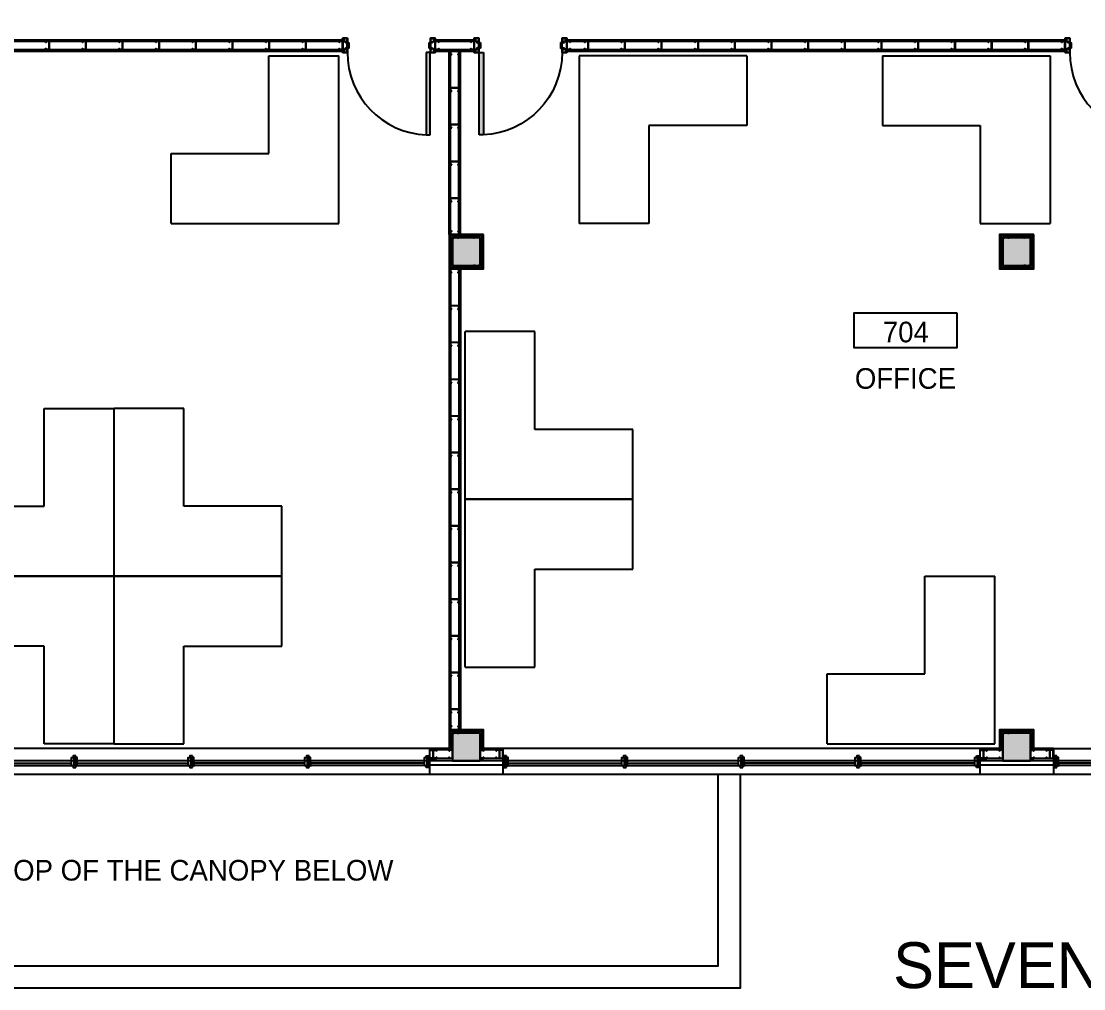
# Model space of a CAD drawing. Header units: millimetres. Extents: x 5414 to 278894, y 4264 to 146383.
# Drawn here: x 77562 to 89145, y 4264 to 14815 of the extents above; entities that cross this region are included whole.
import ezdxf
from ezdxf.enums import TextEntityAlignment as Align

# ---------------------------------------------------------------- set-up
doc = ezdxf.new("R2010")
doc.units = ezdxf.units.MM
doc.linetypes.add('Commercial Base Plan$0$ACAD_ISO02W100', pattern=[15, 12, -3])
for name, color, linetype in [('Commercial Base Plan$0$A-DR-INT', 6, 'Continuous'), ('Commercial Base Plan$0$A-GL-RMS-IDN', 6, 'Continuous'), ('Commercial Base Plan$0$A-PL-LAY-S', 6, 'Continuous'), ('Commercial Base Plan$0$I-FU-DSK', 6, 'Continuous')]:
    doc.layers.add(name, color=color, linetype=linetype)
doc.styles.add('Commercial Base Plan$0$STYLUS BT', font='stylu.ttf')

# ---------------------------------------------------------------- blocks, each defined once
blk = doc.blocks.new('Commercial Base Plan$0$wbFurringChanel 70x22')
blk.add_lwpolyline([(5, 3), (0, 3, 0.414214), (0, 2), (0, 0, 0.414214), (0, 0), (16, 0, 0.394412), (16, 0), (17, 22, -0.394412), (18, 22), (18, 22, -0.198912), (19, 22), (19, 21, 0.198912), (19, 21), (51, 21), (51, 21, 0.198912), (51, 21), (51, 22, -0.198912), (52, 22), (52, 22, -0.394412), (53, 22), (54, 0, 0.394412), (54, 0), (70, 0, 0.414214), (70, 0), (70, 2, 0.414214), (70, 2), (65, 2)], format="xyb")
blk = doc.blocks.new('Commercial Base Plan$0$wbC_Stud 92x38')
blk.add_lwpolyline([(-13, 38), (-3, 38, -0.414214), (0, 35), (0, 3, -0.414214), (-3, 0), (-89, 0, -0.414214), (-92, 3), (-92, 35, -0.414214), (-89, 38), (-79, 38), (-79, 37), (-89, 37, 0.414214), (-91, 35), (-91, 3, 0.414214), (-89, 1), (-3, 1, 0.414214), (-1, 3), (-1, 35, 0.414214), (-3, 37), (-13, 37)], format="xyb", close=True)
blk = doc.blocks.new('Commercial Base Plan$0$wbDoorPlan 900x124(1010ro)')
for p, q in [((55, 976), (55, 77)), ((100, 976), (55, 976)), ((100, 77), (100, 976)), ((1, -35), (1, 35)), ((55, 77), (100, 77)), ((1009, -35), (1009, 35))]:
    blk.add_line(p, q)
for points in [[(9, 65), (2, 65, -0.414214), (1, 66), (1, 77, -0.414214), (2, 78), (50, 78, -0.414214), (51, 77), (51, 29, 0.414214), (52, 28), (66, 28, -0.414214), (67, 27), (67, -27, -0.414214), (66, -28), (52, -28, 0.414214), (51, -29), (51, -77, -0.414214), (50, -78), (2, -78, -0.414214), (1, -77), (1, -66, -0.414214), (2, -65), (9, -65), (9, -64), (2, -64, 0.414214), (0, -66), (0, -77, 0.414214), (2, -79), (50, -79, 0.414214), (52, -77), (52, -29), (66, -29, 0.414214), (68, -27), (68, 27, 0.414214), (66, 29), (52, 29), (52, 77, 0.414214), (50, 79), (2, 79, 0.414214), (0, 77), (0, 66, 0.414214), (2, 64), (9, 64)], [(1001, 65), (1008, 65, 0.414214), (1009, 66), (1009, 77, 0.414214), (1008, 78), (960, 78, 0.414214), (959, 77), (959, 29, -0.414214), (958, 28), (944, 28, 0.414214), (943, 27), (943, -27, 0.414214), (944, -28), (958, -28, -0.414214), (959, -29), (959, -77, 0.414214), (960, -78), (1008, -78, 0.414214), (1009, -77), (1009, -66, 0.414214), (1008, -65), (1001, -65), (1001, -64), (1008, -64, -0.414214), (1010, -66), (1010, -77, -0.414214), (1008, -79), (960, -79, -0.414214), (958, -77), (958, -29), (944, -29, -0.414214), (942, -27), (942, 27, -0.414214), (944, 29), (958, 29), (958, 77, -0.414214), (960, 79), (1008, 79, -0.414214), (1010, 77), (1010, 66, -0.414214), (1008, 64), (1001, 64)]]:
    blk.add_lwpolyline(points, format="xyb", close=True)
for points in [[(0, -34), (0, 34), (20, 45), (15, 51), (15, 77), (50, 77), (50, -77), (15, -77), (15, -52), (20, -45)], [(1010, -34), (1010, 34), (990, 45), (995, 51), (995, 77), (960, 77), (960, -77), (995, -77), (995, -52), (990, -45)]]:
    blk.add_lwpolyline(points, close=True)
for centre in [(35, 36), (975, 36), (35, -36), (975, -36)]:
    blk.add_circle(centre, 8)
blk.add_arc((59, 78), 899, 359.9419, 87.4119)
blk.add_solid([(55, 976), (100, 976), (55, 77), (100, 77)])
blk = doc.blocks.new('Commercial Base Plan$0$wbAluminJamb 127x44.5')
for p, q in [((-109.5, 39.25), (-127, 39.25)), ((-22.5, 56.5), (-17.5, 51.5)), ((0, 39.25), (-17.5, 39.25))]:
    blk.add_line(p, q)
at = {"color": 5}
for p, q in [((-47.5, 56.5), (-47.5, 66.5)), ((-22.5, 56.5), (-22.5, 66.5))]:
    blk.add_line(p, q, dxfattribs=at)
for points in [[(-127, 39.25), (-127, 12), (0, 12), (0, 39.25)], [(-22.5, 56.5), (-109.5, 56.5), (-109.5, 31.5), (-17.5, 31.5), (-17.5, 51.5)]]:
    blk.add_lwpolyline(points)
blk = doc.blocks.new('Commercial Base Plan$0$wbAluminMulion 127x44.5')
for p, q in [((-109.5, 13.625), (-127, 13.625)), ((-22.5, 30.875), (-17.5, 25.875)), ((0, 13.625), (-17.5, 13.625)), ((-22.5, -30.875), (-17.5, -25.875))]:
    blk.add_line(p, q)
at = {"color": 5}
for p, q in [((-47.5, 30.875), (-47.5, 40.875)), ((-22.5, 30.875), (-22.5, 40.875)), ((-47.5, -30.875), (-47.5, -40.875)), ((-22.5, -30.875), (-22.5, -40.875))]:
    blk.add_line(p, q, dxfattribs=at)
for points in [[(-127, 13.625), (-127, -13.625), (-109.5, -13.625)], [(-22.5, 30.875), (-109.5, 30.875), (-109.5, 5.875), (-17.5, 5.875), (-17.5, 25.875)], [(-17.5, -13.625), (0, -13.625), (0, 13.625)], [(-22.5, -30.875), (-109.5, -30.875), (-109.5, -5.875), (-17.5, -5.875), (-17.5, -25.875)]]:
    blk.add_lwpolyline(points)
blk = doc.blocks.new('Commercial Base Plan$0$wbW01Plan_5176x127(ro5200)')
for p, q in [((-5143.5, -22.5), (-3902.625, -22.5)), ((-5143.5, -47.5), (-3902.625, -47.5)), ((-3840.875, -22.5), (-2630.875, -22.5)), ((-3840.875, -47.5), (-2630.875, -47.5)), ((-1359.125, -22.5), (-2569.125, -22.5)), ((-1359.125, -47.5), (-2569.125, -47.5)), ((-56.5, -22.5), (-1297.375, -22.5)), ((-56.5, -47.5), (-1297.375, -47.5))]:
    blk.add_line(p, q)
at = {"rotation": 90}
for name, p in [('Commercial Base Plan$0$wbAluminMulion 127x44.5', (-3871.75, 0)), ('Commercial Base Plan$0$wbAluminMulion 127x44.5', (-2600, 0)), ('Commercial Base Plan$0$wbAluminMulion 127x44.5', (-1328.25, 0)), ('Commercial Base Plan$0$wbAluminJamb 127x44.5', (0, 0))]:
    blk.add_blockref(name, p, dxfattribs=at)
at = {"xscale": -1, "rotation": 270}
blk.add_blockref('Commercial Base Plan$0$wbAluminJamb 127x44.5', (-5200, 0), dxfattribs=at)
blk = doc.blocks.new('Commercial Base Plan$0$wbW02Plan_3176x127(ro3200)')
for p, q in [((-3143.5, -22.5), (-2145.375, -22.5)), ((-3143.5, -47.5), (-2145.375, -47.5)), ((-2083.625, -22.5), (-1116.375, -22.5)), ((-2083.625, -47.5), (-1116.375, -47.5)), ((-1054.625, -22.5), (-56.5, -22.5)), ((-1054.625, -47.5), (-56.5, -47.5))]:
    blk.add_line(p, q)
at = {"rotation": 90}
for name, p in [('Commercial Base Plan$0$wbAluminMulion 127x44.5', (-2114.5, 0)), ('Commercial Base Plan$0$wbAluminMulion 127x44.5', (-1085.5, 0)), ('Commercial Base Plan$0$wbAluminJamb 127x44.5', (0, 0))]:
    blk.add_blockref(name, p, dxfattribs=at)
at = {"xscale": -1, "rotation": 270}
blk.add_blockref('Commercial Base Plan$0$wbAluminJamb 127x44.5', (-3200, 0), dxfattribs=at)
blk = doc.blocks.new('Commercial Base Plan$0$att.RoomName&Number')
blk.add_lwpolyline([(-7.5, 0), (7.5, 0), (7.5, 5), (-7.5, 5)], close=True)
at = {"style": 'Commercial Base Plan$0$STYLUS BT'}
for tag, p in [('ROOM_NAME', (0, 9.5)), ('ROOM', (0, 2.5))]:
    blk.add_attdef(tag, text='', height=3, dxfattribs=at).set_placement(p, align=Align.MIDDLE)
blk = doc.blocks.new('Commercial Base Plan$0$desk')
for p, q in [((0, 1829), (0, 0)), ((0, 1829), (762, 1829)), ((762, 1829), (762, 762)), ((762, 762), (1829, 762)), ((1829, 762), (1829, 0)), ((0, 0), (1829, 0))]:
    blk.add_line(p, q)

msp = doc.modelspace()

# ---------------------------------------------------------------- hatches: boundary and pattern name
at = {"layer": 'Commercial Base Plan$0$A-PL-LAY-S'}
for points in [[(82564, 12451.2), (82264, 12451.2), (82264, 12151.2), (82564, 12151.2)], [(88564, 12451.2), (88264, 12451.2), (88264, 12151.2), (88564, 12151.2)], [(82564, 7051.2), (82264, 7051.2), (82264, 6751.2), (82564, 6751.2)], [(88564, 7051.2), (88264, 7051.2), (88264, 6751.2), (88564, 6751.2)]]:
    msp.add_hatch(color=256, dxfattribs=at).paths.add_polyline_path(points)

# ---------------------------------------------------------------- linework, layer by layer
for p, q in [((81066, 14489.2), (81066, 14613.2)), ((82076, 14489.2), (82076, 14613.2)), ((82500, 14489.2), (82500, 14613.2)), ((83510, 14489.2), (83510, 14613.2)), ((88942, 14489.2), (88942, 14613.2)), ((82226, 12489.2), (82226, 14489.2)), ((82350, 14489.2), (82226, 14489.2)), ((82242, 12489.2), (82242, 14489.2)), ((82334, 12489.2), (82334, 14489.2)), ((82350, 12489.2), (82350, 14489.2)), ((82226, 12113.2), (82226, 7089.2)), ((82242, 12113.2), (82242, 7089.2)), ((82334, 12113.2), (82334, 7089.2)), ((82350, 12113.2), (82350, 7089.2)), ((82014, 6884.2), (76814, 6884.2)), ((82014, 6884.2), (82014, 6601.2)), ((88014, 6884.2), (82814, 6884.2)), ((82814, 6884.2), (82814, 6601.2)), ((88014, 6884.2), (88014, 6601.2)), ((88814, 6884.2), (92014, 6884.2)), ((88814, 6884.2), (88814, 6601.2)), ((82014, 6601.2), (76814, 6601.2)), ((88014, 6601.2), (82814, 6601.2)), ((92014, 6601.2), (88814, 6601.2))]:
    msp.add_line(p, q, dxfattribs=at)
at = {"layer": 'Commercial Base Plan$0$A-PL-LAY-S', "linetype": 'Commercial Base Plan$0$ACAD_ISO02W100'}
msp.add_lwpolyline([(97764, 26451.2), (97764, 12151.2), (92564, 12151.2), (92564, 6751.2), (66264, 6751.2), (66264, 12151.2), (61064, 12151.2), (61064, 26451.2), (66264, 26451.2), (66264, 31851.2), (92564, 31851.2), (92564, 26451.2), (97764, 26451.2)], dxfattribs=at)
at = {"layer": 'Commercial Base Plan$0$A-PL-LAY-S'}
for points in [[(69886, 14613.2), (81066, 14613.2)], [(69886, 14597.2), (81066, 14597.2)], [(82076, 14613.2), (82500, 14613.2)], [(82076, 14597.2), (82500, 14597.2)], [(83510, 14613.2), (88942, 14613.2)], [(83510, 14597.2), (88942, 14597.2)], [(69886, 14505.2), (81066, 14505.2)], [(69886, 14489.2), (81066, 14489.2)], [(82076, 14505.2), (82500, 14505.2)], [(82076, 14489.2), (82226, 14489.2)], [(82350, 14489.2), (82500, 14489.2)], [(83510, 14505.2), (88942, 14505.2)], [(83510, 14489.2), (88942, 14489.2)], [(82814, 6884.2), (82602, 6884.2), (82602, 7089.2), (82226, 7089.2), (82226, 6884.2), (82014, 6884.2)], [(82586, 6868.2), (82586, 7073.2), (82242, 7073.2), (82242, 6868.2)], [(88814, 6884.2), (88602, 6884.2), (88602, 7089.2), (88226, 7089.2), (88226, 6884.2), (88014, 6884.2)], [(88586, 6868.2), (88586, 7073.2), (88242, 7073.2), (88242, 6868.2)], [(85398, 6601.2), (85398, 4271.2), (73430, 4271.2), (73430, 6601.2)], [(85158, 6601.2), (85158, 4511.2), (73670, 4511.2), (73670, 6601.2)]]:
    msp.add_lwpolyline(points, dxfattribs=at)
at = {"layer": 'Commercial Base Plan$0$A-PL-LAY-S', "linetype": 'Continuous'}
for points in [[(82602, 12489.2), (82226, 12489.2), (82226, 12113.2), (82602, 12113.2)], [(88602, 12489.2), (88226, 12489.2), (88226, 12113.2), (88602, 12113.2)]]:
    msp.add_lwpolyline(points, close=True, dxfattribs=at)
at = {"layer": 'Commercial Base Plan$0$A-PL-LAY-S'}
for points in [[(82586, 12473.2), (82242, 12473.2), (82242, 12129.2), (82586, 12129.2)], [(82564, 12451.2), (82264, 12451.2), (82264, 12151.2), (82564, 12151.2)], [(88586, 12473.2), (88242, 12473.2), (88242, 12129.2), (88586, 12129.2)], [(88564, 12451.2), (88264, 12451.2), (88264, 12151.2), (88564, 12151.2)], [(82564, 7051.2), (82264, 7051.2), (82264, 6751.2), (82564, 6751.2)], [(88564, 7051.2), (88264, 7051.2), (88264, 6751.2), (88564, 6751.2)]]:
    msp.add_lwpolyline(points, close=True, dxfattribs=at)
at = {"layer": 'Commercial Base Plan$0$A-PL-LAY-S', "linetype": 'Continuous'}
for points in [[(82264, 6868.2), (82014, 6868.2)], [(82814, 6868.2), (82564, 6868.2)], [(88264, 6868.2), (88014, 6868.2)], [(88814, 6868.2), (88564, 6868.2)], [(82264, 6776.2), (82014, 6776.2)], [(82814, 6776.2), (82564, 6776.2)], [(88264, 6776.2), (88014, 6776.2)], [(88814, 6776.2), (88564, 6776.2)], [(82814, 6701.2), (82014, 6701.2)], [(88814, 6701.2), (88014, 6701.2)], [(82814, 6601.2), (82014, 6601.2)], [(88814, 6601.2), (88014, 6601.2)]]:
    msp.add_lwpolyline(points, dxfattribs=at)

# ---------------------------------------------------------------- block references
at = {"layer": 'Commercial Base Plan$0$A-DR-INT', "rotation": 180}
for p in [(82076, 14551.2), (89952, 14551.2)]:
    msp.add_blockref('Commercial Base Plan$0$wbDoorPlan 900x124(1010ro)', p, dxfattribs=at)
at = {"layer": 'Commercial Base Plan$0$A-DR-INT', "xscale": -1, "rotation": 180}
msp.add_blockref('Commercial Base Plan$0$wbDoorPlan 900x124(1010ro)', (82500, 14551.2), dxfattribs=at)
at = {"layer": 'Commercial Base Plan$0$A-GL-RMS-IDN'}
ref = msp.add_blockref('Commercial Base Plan$0$att.RoomName&Number', (87201.6, 11631.8), dxfattribs=dict(at, xscale=75, yscale=75, zscale=75, rotation=180))
ref.add_attrib('ROOM', '704', dxfattribs={"layer": '0', "height": 225, "style": 'Commercial Base Plan$0$STYLUS BT'}).set_placement((87206.3, 11425.7), align=Align.MIDDLE)
ref.add_attrib('ROOM_NAME', 'OFFICE', dxfattribs={"layer": '0', "height": 225, "style": 'Commercial Base Plan$0$STYLUS BT'}).set_placement((87201.6, 10919.3), align=Align.MIDDLE)
at = {"layer": 'Commercial Base Plan$0$A-PL-LAY-S'}
for name, p, rotation in [('Commercial Base Plan$0$wbC_Stud 92x38', (77866, 14597.2), 90.00000000000001), ('Commercial Base Plan$0$wbC_Stud 92x38', (78266, 14597.2), 90.00000000000001), ('Commercial Base Plan$0$wbC_Stud 92x38', (78666, 14597.2), 90.00000000000001), ('Commercial Base Plan$0$wbC_Stud 92x38', (79066, 14597.2), 90.00000000000001), ('Commercial Base Plan$0$wbC_Stud 92x38', (79466, 14597.2), 90.00000000000001), ('Commercial Base Plan$0$wbC_Stud 92x38', (79866, 14597.2), 90.00000000000001), ('Commercial Base Plan$0$wbC_Stud 92x38', (80266, 14597.2), 90.00000000000001), ('Commercial Base Plan$0$wbC_Stud 92x38', (80666, 14597.2), 90.00000000000001), ('Commercial Base Plan$0$wbC_Stud 92x38', (81066, 14597.2), 90.00000000000001), ('Commercial Base Plan$0$wbC_Stud 92x38', (82500, 14597.2), 90.00000000000001), ('Commercial Base Plan$0$wbC_Stud 92x38', (83742, 14597.2), 90.00000000000001), ('Commercial Base Plan$0$wbC_Stud 92x38', (84142, 14597.2), 90.00000000000001), ('Commercial Base Plan$0$wbC_Stud 92x38', (84542, 14597.2), 90.00000000000001), ('Commercial Base Plan$0$wbC_Stud 92x38', (84942, 14597.2), 90.00000000000001), ('Commercial Base Plan$0$wbC_Stud 92x38', (85342, 14597.2), 90.00000000000001), ('Commercial Base Plan$0$wbC_Stud 92x38', (85742, 14597.2), 90.00000000000001), ('Commercial Base Plan$0$wbC_Stud 92x38', (86142, 14597.2), 90.00000000000001), ('Commercial Base Plan$0$wbC_Stud 92x38', (86542, 14597.2), 90.00000000000001), ('Commercial Base Plan$0$wbC_Stud 92x38', (86942, 14597.2), 90.00000000000001), ('Commercial Base Plan$0$wbC_Stud 92x38', (87342, 14597.2), 90.00000000000001), ('Commercial Base Plan$0$wbC_Stud 92x38', (87742, 14597.2), 90.00000000000001), ('Commercial Base Plan$0$wbC_Stud 92x38', (88142, 14597.2), 90.00000000000001), ('Commercial Base Plan$0$wbC_Stud 92x38', (88542, 14597.2), 90.00000000000001), ('Commercial Base Plan$0$wbC_Stud 92x38', (88942, 14597.2), 90.00000000000001), ('Commercial Base Plan$0$wbC_Stud 92x38', (82242, 14489.2), 180), ('Commercial Base Plan$0$wbC_Stud 92x38', (82242, 14089.2), 180), ('Commercial Base Plan$0$wbC_Stud 92x38', (82242, 13689.2), 180), ('Commercial Base Plan$0$wbC_Stud 92x38', (82242, 13286.2), 180), ('Commercial Base Plan$0$wbC_Stud 92x38', (82242, 12886.2), 180), ('Commercial Base Plan$0$wbFurringChanel 70x22', (82564, 12451.2), 270), ('Commercial Base Plan$0$wbFurringChanel 70x22', (88564, 12451.2), 270), ('Commercial Base Plan$0$wbFurringChanel 70x22', (82264, 12151.2), 90.00000000000001), ('Commercial Base Plan$0$wbFurringChanel 70x22', (88264, 12151.2), 90.00000000000001), ('Commercial Base Plan$0$wbC_Stud 92x38', (82242, 12113.2), 180), ('Commercial Base Plan$0$wbFurringChanel 70x22', (82564, 12151.2), 180), ('Commercial Base Plan$0$wbFurringChanel 70x22', (88564, 12151.2), 180), ('Commercial Base Plan$0$wbC_Stud 92x38', (82242, 11713.2), 180), ('Commercial Base Plan$0$wbC_Stud 92x38', (82242, 11313.2), 180), ('Commercial Base Plan$0$wbC_Stud 92x38', (82242, 10910.2), 180), ('Commercial Base Plan$0$wbC_Stud 92x38', (82242, 10510.2), 180), ('Commercial Base Plan$0$wbC_Stud 92x38', (82242, 10113.2), 180), ('Commercial Base Plan$0$wbC_Stud 92x38', (82242, 9713.2), 180), ('Commercial Base Plan$0$wbC_Stud 92x38', (82242, 9313.2), 180), ('Commercial Base Plan$0$wbC_Stud 92x38', (82242, 8913.2), 180), ('Commercial Base Plan$0$wbC_Stud 92x38', (82242, 8513.2), 180), ('Commercial Base Plan$0$wbC_Stud 92x38', (82242, 8113.2), 180), ('Commercial Base Plan$0$wbC_Stud 92x38', (82242, 7713.2), 180), ('Commercial Base Plan$0$wbC_Stud 92x38', (82242, 7313.2), 180), ('Commercial Base Plan$0$wbFurringChanel 70x22', (82564, 7051.2), 270), ('Commercial Base Plan$0$wbFurringChanel 70x22', (88564, 7051.2), 270), ('Commercial Base Plan$0$wbC_Stud 92x38', (82264, 6868.2), 90.00000000000001), ('Commercial Base Plan$0$wbFurringChanel 70x22', (82264, 6868.2), 90.00000000000001), ('Commercial Base Plan$0$wbC_Stud 92x38', (82776, 6868.2), 90.00000000000001), ('Commercial Base Plan$0$wbC_Stud 92x38', (82814, 6868.2), 90.00000000000001), ('Commercial Base Plan$0$wbC_Stud 92x38', (88264, 6868.2), 90.00000000000001), ('Commercial Base Plan$0$wbFurringChanel 70x22', (88264, 6868.2), 90.00000000000001), ('Commercial Base Plan$0$wbC_Stud 92x38', (88776, 6868.2), 90.00000000000001), ('Commercial Base Plan$0$wbC_Stud 92x38', (88814, 6868.2), 90.00000000000001), ('Commercial Base Plan$0$wbW01Plan_5176x127(ro5200)', (76814, 6676.2), 180), ('Commercial Base Plan$0$wbW01Plan_5176x127(ro5200)', (82814, 6676.2), 180), ('Commercial Base Plan$0$wbW02Plan_3176x127(ro3200)', (88814, 6676.2), 180)]:
    msp.add_blockref(name, p, dxfattribs=dict(at, rotation=rotation))
at = {"layer": 'Commercial Base Plan$0$A-PL-LAY-S', "xscale": -1}
for name, p, rotation in [('Commercial Base Plan$0$wbC_Stud 92x38', (82076, 14597.2), 270), ('Commercial Base Plan$0$wbC_Stud 92x38', (83510, 14597.2), 270), ('Commercial Base Plan$0$wbFurringChanel 70x22', (82264, 12451.2), 90), ('Commercial Base Plan$0$wbFurringChanel 70x22', (88264, 12451.2), 90), ('Commercial Base Plan$0$wbFurringChanel 70x22', (82564, 12151.2), 270), ('Commercial Base Plan$0$wbFurringChanel 70x22', (88564, 12151.2), 270), ('Commercial Base Plan$0$wbFurringChanel 70x22', (82264, 12151.2), 180), ('Commercial Base Plan$0$wbFurringChanel 70x22', (88264, 12151.2), 180), ('Commercial Base Plan$0$wbFurringChanel 70x22', (82264, 7051.2), 90), ('Commercial Base Plan$0$wbFurringChanel 70x22', (88264, 7051.2), 90), ('Commercial Base Plan$0$wbC_Stud 92x38', (82014, 6868.2), 270), ('Commercial Base Plan$0$wbC_Stud 92x38', (82052, 6868.2), 270), ('Commercial Base Plan$0$wbFurringChanel 70x22', (82564, 6868.2), 270), ('Commercial Base Plan$0$wbC_Stud 92x38', (82564, 6868.2), 270), ('Commercial Base Plan$0$wbC_Stud 92x38', (88014, 6868.2), 270), ('Commercial Base Plan$0$wbC_Stud 92x38', (88052, 6868.2), 270), ('Commercial Base Plan$0$wbFurringChanel 70x22', (88564, 6868.2), 270), ('Commercial Base Plan$0$wbC_Stud 92x38', (88564, 6868.2), 270)]:
    msp.add_blockref(name, p, dxfattribs=dict(at, rotation=rotation))
at = {"layer": 'Commercial Base Plan$0$A-PL-LAY-S'}
for name, p in [('Commercial Base Plan$0$wbC_Stud 92x38', (82334, 12489.2)), ('Commercial Base Plan$0$wbFurringChanel 70x22', (82264, 12451.2)), ('Commercial Base Plan$0$wbFurringChanel 70x22', (88264, 12451.2)), ('Commercial Base Plan$0$wbC_Stud 92x38', (82334, 7089.2)), ('Commercial Base Plan$0$wbFurringChanel 70x22', (82264, 7051.2)), ('Commercial Base Plan$0$wbFurringChanel 70x22', (88264, 7051.2))]:
    msp.add_blockref(name, p, dxfattribs=at)
at = {"layer": 'Commercial Base Plan$0$A-PL-LAY-S', "xscale": -1}
for p in [(82564, 12451.2), (88564, 12451.2), (82564, 7051.2), (88564, 7051.2)]:
    msp.add_blockref('Commercial Base Plan$0$wbFurringChanel 70x22', p, dxfattribs=at)
at = {"layer": 'Commercial Base Plan$0$I-FU-DSK'}
for p, rotation in [((81023.9, 12610.2), 90.00000000000001), ((83643.5, 14439.2), 270), ((78573.5, 8763.2), 90.00000000000001), ((78573.5, 8763.2), 180), ((88176, 6935.7), 90.00000000000001)]:
    msp.add_blockref('Commercial Base Plan$0$desk', p, dxfattribs=dict(at, rotation=rotation))
at = {"layer": 'Commercial Base Plan$0$I-FU-DSK', "xscale": -1}
for p, rotation in [((88780, 14439.2), 90), ((82400, 9601.2), 270), ((78573.5, 8763.2), 270), ((82400, 9601.2), 180), ((78573.5, 8763.2), 180)]:
    msp.add_blockref('Commercial Base Plan$0$desk', p, dxfattribs=dict(at, rotation=rotation))

# ---------------------------------------------------------------- texts
at = {"layer": 'Commercial Base Plan$0$A-GL-RMS-IDN', "style": 'Commercial Base Plan$0$STYLUS BT'}
msp.add_text('TOP OF THE CANOPY BELOW', height=225, dxfattribs=at).set_placement((77289.7, 5443.9))
msp.add_text('SEVENTH FLOOR', height=500, dxfattribs=at).set_placement((92714, 4271.2), align=Align.RIGHT)

doc.saveas('drawing.dxf')
